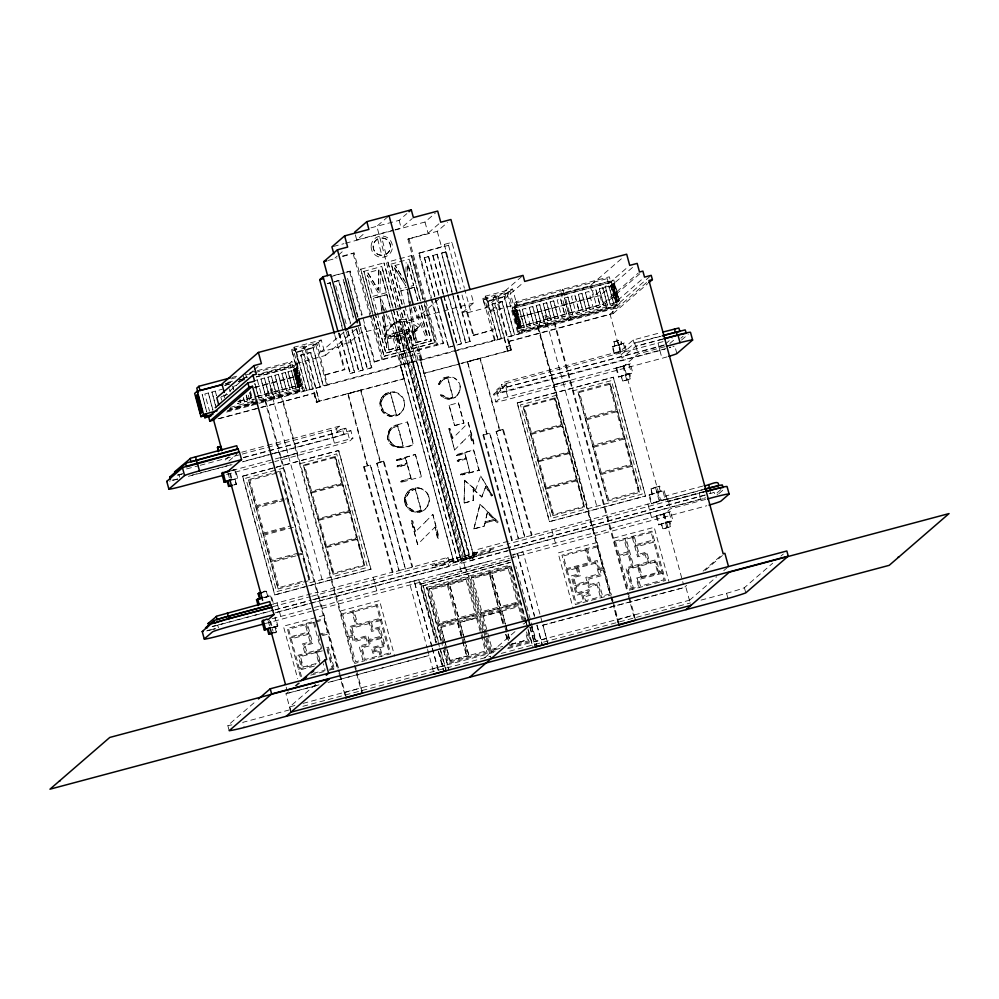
<?xml version="1.0" encoding="UTF-8"?>
<svg xmlns="http://www.w3.org/2000/svg" width="999" height="999" viewBox="0 0 999 999"><rect width="100%" height="100%" fill="white"/><g stroke="black" fill="none" stroke-linecap="round" stroke-linejoin="round"><path stroke-width="0.75" stroke-dasharray="5 3.75" d="M464.56 480.432L475.774 489.972L464.56 480.432L464.085 503.109L473.339 500.499L473.301 489.223L473.114 500.699M464.772 480.232L464.085 503.109M405.931 271.865L406.118 262.525M378.846 269.805L378.346 290.072L378.921 269.742L367.744 272.764L378.346 290.072L367.819 272.702M386.338 292.707L379.845 294.48L380.557 271.441L386.338 292.707L380.482 271.503M407.867 264.198L407.53 276.448L407.942 264.136L413.648 285.464L407.942 264.136M479.857 504.22L497.677 521.615L498.126 522.639L497.29 522.764L494.942 520.342L497.502 522.577L498.376 522.077L480.082 504.033L473.851 528.946L484.153 526.186L485.064 522.889L484.153 526.186M453.958 397.989C459.203 394.53 451.036 400.262 448.838 399.125A10.764 10.702 48.8 0 1 443.681 397.777A11.963 11.901 48.8 0 1 440.746 395.542C441.358 392.307 449.063 401.598 452.997 397.265L447.677 377.747L444.205 378.971M452.147 398.576L449.063 398.938A10.764 10.702 48.8 0 1 445.117 398.176A11.963 11.901 48.8 0 1 440.959 395.342L440.646 394.455M439.872 383.841C436.351 386.263 442.157 377.36 444.255 377.772M438.511 384.503L440.746 380.394M401.448 480.994L411.163 478.359L407.405 464.21L398.389 466.883L397.127 466.521L399.6 465.109M397.127 466.521L397.465 465.784M458.504 461.126L457.505 461.363C457.08 458.466 464.185 459.44 466.221 457.954L464.91 453.346C463.898 452.709 455.157 458.029 456.793 454.533L473.738 449.95L479.245 470.279L462.15 474.987M457.142 460.989L457.442 460.314M492.232 495.404L480.681 475.986L492.457 495.217M459.752 390.909L460.039 389.448A11.001 10.939 48.8 0 0 458.578 382.38M404.533 405.756L403.371 409.565L399.513 414.073A11.838 11.763 48.8 0 1 395.367 416.121A12.25 12.188 48.8 0 1 389.51 416.221C384.59 415.222 380.681 410.926 379.982 405.981M429.008 501.873L426.785 507.392M489.797 520.554L485.114 521.878L487.362 512.574L494.205 519.305L487.15 512.762M487.362 512.574L485.114 521.878M402.884 481.718C395.941 482.355 409.24 478.271 411.163 478.359M460.327 474.912L479.245 470.279M473.851 528.946L480.082 504.033M389.31 432.754C386.213 440.821 395.354 449.4 403.284 445.916L397.764 425.649L391.933 428.559L394.38 426.835M381.044 399.225L380.194 401.286A12.25 12.188 48.8 0 0 380.07 406.031M404.907 497.202L405.756 495.142M322.078 579.507L270.267 388.811L269.031 389.61A25.212 25.062 49.1 0 0 265.859 401.486L264.997 399.325L281.306 394.967L282.155 397.127A25.212 25.062 49.1 0 0 275.699 389.985M537.687 326.785L612.862 603.471L538.011 326.498L538.873 328.659A25.212 25.062 49.1 0 1 540.834 319.255M475.549 490.159L480.681 475.986M473.089 489.41L481.743 497.015L485.864 486.351L491.92 495.829M481.743 497.015L485.864 486.351M390.484 430.319C384.028 438.311 394.193 450.611 403.284 445.916M439.398 384.565L442.482 380.132L440.709 382.043M380.806 399.425L381.918 397.527M405.519 495.354L406.63 493.444M459.378 392.407L455.869 396.753M390.522 428.446C379.857 444.705 400.899 452.709 413.511 444.293L407.467 421.928L398.638 424.438M383.803 396.74L381.493 401.248A11.101 11.039 48.8 0 0 381.568 406.918L384.565 412.075L388.574 414.597A11.226 11.164 48.8 0 0 393.781 415.209L395.567 414.86M381.668 397.739L383.054 396.004M406.393 493.656L407.767 491.92M390.247 430.532L392.17 428.346M400.699 413.037L403.134 409.765L404.295 405.956A12.238 12.163 48.8 0 0 403.983 401.074A12 11.938 48.8 0 0 401.96 396.953L397.889 393.431L394.23 392.182M425.424 508.953L428.084 505.482L429.258 501.673A12.25 12.188 48.8 0 0 428.384 495.404M405.107 463.886L407.117 463.186L405.669 458.129L397.165 460.651L396.278 459.89L415.384 454.383L421.441 476.748L415.384 454.383M461.763 429.358L468.381 422.565C467.407 423.239 477.41 448.976 472.34 442.857C469.393 422.515 469.667 443.556 473.988 443.856M425.524 521.803L432.804 514.335L438.961 537.062L438.286 538.324L437.437 537.787L435.04 527.135L437.674 537.587L438.973 537.762M454.595 449.987L448.901 428.696L454.595 449.987L462.325 442.082M417.632 544.492L411.363 521.091L417.632 544.492L426.136 535.814M452.572 438.449L450.287 428.858L449.3 428.396L452.572 438.449L461.988 429.158M415.397 531.805L412.899 521.266L411.813 520.754L415.397 531.805L425.761 521.59M409.503 491.67L405.981 497.377A11.101 11.039 48.8 0 0 406.044 503.046L409.053 508.204L413.049 510.714A11.226 11.164 48.8 0 0 418.256 511.338L421.328 510.402L415.459 488.873L409.503 491.67L406.218 497.165A11.101 11.039 48.8 0 0 406.293 502.847L409.29 507.992L413.286 510.514A11.226 11.164 48.8 0 0 418.494 511.126L421.328 510.402M462.112 442.27L470.429 434.203M425.899 536.013L435.04 527.135M382.817 396.216L384.228 394.842A12.25 12.188 48.8 0 1 394.205 392.27M407.53 492.132L408.941 490.759A12.25 12.188 48.8 0 1 418.918 488.186M393.331 309.865L461.388 560.414L457.842 561.413L395.666 332.729L399.288 331.855L461.051 560.726L463.861 560.102L463.399 558.379L489.91 551.248L490.484 549.7L494.006 548.751L473.276 554.77L469.443 558.079M390.497 393.169L396.366 414.685L390.497 393.169L389.31 393.381M399.513 414.073L399.75 413.873A11.838 11.763 48.8 0 1 397.078 415.409A12.25 12.188 48.8 0 1 389.747 416.021C384.827 415.01 380.919 410.714 380.219 405.769A12.25 12.188 48.8 0 1 380.519 401.136M447.677 377.747L452.784 397.452L446.803 397.952L440.771 394.443M396.878 426.011L397.764 425.649M407.467 421.928L413.274 444.505C405.494 447.502 392.819 451.123 388.424 441.046C385.602 435.377 389.086 427.897 393.906 425.911M457.442 395.329L460.252 389.26A10.989 10.927 48.8 0 0 459.952 384.927A11.001 10.939 48.8 0 0 457.954 380.956M449.088 405.319L454.632 425.649L449.088 405.319L458.404 402.697L458.616 403.421L463.936 423.027L454.632 425.649M458.404 402.697L463.723 423.214M396.291 460.277L415.147 454.595M396.578 460.651L405.669 458.129M397.527 466.933L398.626 466.67M399.662 466.496L407.405 464.21M400.636 481.843L401.511 482.042M468.381 422.565L473.776 444.043M411.638 490.234L415.459 488.873M456.381 455.307L473.738 449.95M456.643 455.656L457.492 455.432M464.91 453.346L466.009 458.141L457.23 460.514M466.483 458.891L469.692 471.94L466.483 458.891L459.44 460.964M404.695 501.898C405.407 506.843 409.303 511.138 414.223 512.137A12.25 12.188 48.8 0 0 420.092 512.037A11.838 11.763 48.8 0 0 424.225 510.002L424.463 509.79A11.838 11.763 48.8 0 1 421.803 511.326A12.25 12.188 48.8 0 1 414.46 511.938C409.54 510.926 405.644 506.63 404.932 501.685M424.225 510.002L425.661 508.741M432.804 514.335L438.723 537.974M485.651 486.538L491.133 495.679M334.965 258.054L337.262 256.056M338.424 255.057L344.193 250.062M355.332 234.79L356.73 239.947L365.597 232.28M387.937 216.696L376.86 226.273L398.039 306.556M342.882 256.506L354.108 252.947L370.716 314.048M370.941 227.859L399.101 220.342L406.855 213.636M377.647 239.048L381.805 255.332A8.691 8.641 49.1 0 1 377.41 239.148L377.722 238.986M327.185 283.753L330.344 282.742L342.095 325.986M212.974 410.114L208.316 392.969L212.824 410.239M334.34 281.843L338.923 280.457L350.674 323.688M330.194 276.873L350.274 271.141L374.825 361.463L374.2 362L363.149 321.353M395.267 229.67L401.198 228.084L412.275 218.506M215.309 404.982L211.963 391.995L216.234 407.717M343.219 279.308L353.459 318.331M216.458 395.392L215.297 391.108L216.321 395.517M218.943 390.134L222.278 389.248M373.139 315.796L360.726 269.093L384.153 356.318L373.551 317.295M375.374 314.51L363.886 271.241L385.864 353.122L375.774 315.996M385.901 254.283L386.213 254.121A8.691 8.641 49.1 0 0 381.805 237.924L385.976 254.221M253.197 370.741L224.987 395.154L227.984 394.355M254.383 369.73L259.078 365.659M394.967 230.057L424.987 222.04L435.377 213.062M431.905 299.413L443.768 343.069L436.675 344.967L407.929 239.161L428.034 233.229L439.572 223.239M407.392 350.112L383.966 262.887L407.392 350.112L384.153 356.318M393.144 308.179L381.805 266.458L392.919 308.366M387.887 261.975L411.526 349.013L387.887 261.975L411.338 255.594L423.976 302.11M296.928 363.973L299.962 375.149L299.225 375.786L301.061 384.827L291.471 349.563L294.255 347.165L321.278 339.947L325.487 355.432L257.942 374.375M401.985 304.358L391.271 263.936L402.197 304.171M257.33 379.982L261.988 397.127L258.654 398.014L254.77 383.728M292.183 351.036L296.853 349.051L297.552 351.623L296.603 352.447L306.606 390.559L303.172 391.471L292.183 351.036L296.853 349.051M260.976 379.008L265.634 396.153L260.976 379.008L264.46 377.997L269.118 395.142L265.634 396.153M264.46 377.997L268.968 395.267M405.719 282.767L395.092 265.422L404.27 280.232M267.957 377.147L272.615 394.293L267.957 377.147L271.441 376.136L276.099 393.269L272.615 394.293M394.53 267.707L405.844 286.026L394.53 267.707L400.237 289.036L406.655 287.325M407.929 239.161L437.287 231.331L447.527 222.477M301.798 348.888L303.721 347.215L306.718 346.416L307.118 353.509L319.305 401.536L316.308 402.335L301.798 348.888L304.795 348.089L306.718 346.416M240.896 402.659C231.506 404.37 244.842 404.395 240.122 399.812M271.441 376.136L275.949 393.406M411.338 255.594L422.939 299.3M243.619 398.963L244.393 401.823L247.877 400.799L246.328 395.092M274.937 375.287L279.595 392.432L274.937 375.287L278.421 374.263L283.079 391.408L279.595 392.432M296.603 352.447L303.471 350.624L304.42 349.8L303.721 347.215M420.492 300.749L409.19 259.153L421.079 303.908M246.303 374.875L289.81 363.274L291.883 361.476L293.057 365.784L290.984 367.582L256.468 376.785M278.421 374.263L282.929 391.533M244.393 401.823L247.877 400.799M300.974 354.97L310.027 389.635L300.687 355.232L304.408 354.058L303.471 350.624M455.906 350.349L421.228 359.603L418.656 350.137L443.144 343.606L418.606 253.284L441.496 246.815L444.28 244.405L451.935 242.357L464.385 288.162M313.586 344.593L314.285 347.165L313.336 347.989L323.326 386.089L312.337 345.666L313.586 344.593L317.02 343.668L327.385 384.64L316.458 387.924M281.918 373.426L286.576 390.572L281.918 373.426L285.402 372.402L290.06 389.548L286.576 390.572M300.687 355.232L304.408 354.058M249.738 392.732L251.673 399.875L254.046 399.163M312.337 345.666L317.02 343.668M291.471 349.563L318.494 342.357L321.278 339.947M372.852 296.341L379.358 294.568L367.145 275.012L372.927 296.278M285.402 372.402L289.91 389.672M288.024 371.79L292.682 388.936L288.024 371.79L291.508 370.779L296.166 387.924L292.682 388.936M256.231 376.998L293.768 366.983L296.353 364.747L302.66 387.974L300.075 390.209L229.508 409.041M307.118 353.509L310.839 352.347L320.192 386.75M379.945 296.491L382.205 313.461L380.02 296.428L373.451 298.189L386.85 294.605L390.497 308.004M258.654 398.014L261.988 397.127M291.508 370.779L296.016 388.049M293.132 370.254L295.167 369.543L293.132 370.254L297.789 387.4L299.538 386.938L294.892 368.743L296.915 368.032L294.892 368.743M300.412 386.188L298.376 386.9L294.006 369.505L295.754 369.043L300.412 386.188L295.754 369.043M434.665 296.666L424.425 257.642L428.708 256.506L439.248 295.267M296.328 368.531L300.711 385.926L298.963 386.388L300.986 385.676L296.328 368.531L294.305 369.243L299.25 386.151M424.125 257.904L428.708 256.506M400.124 343.793L390.821 309.553L400.124 343.793L380.282 296.366L386.85 294.605M343.631 332.305L321.066 351.81L318.494 342.357M443.244 294.38L432.704 255.607L437.287 254.208L448.638 295.966M432.704 255.607L437.287 254.208M418.606 253.284L448.539 245.304L451.935 242.357M452.634 295.067L441.583 253.072L445.879 251.923L457.217 293.669M383.229 310.264L382.654 305.619L385.527 312.812M274.625 399.275L271.928 388.374M325.487 355.432L356.905 328.259M409.253 303.009L407.405 289.136L400.749 290.946L407.33 289.198M441.296 253.321L445.879 251.923M319.355 352.272L338.798 347.09L341.583 344.68L349.238 342.645L360.115 333.229L442.245 311.326M297.789 387.4L299.825 386.688M298.376 386.9L294.006 369.505M299.837 385.639L301.573 385.177L299.837 385.639L295.18 368.494M407.592 289.123L414.235 287.312L417.882 300.699M297.29 390.796L299.363 389.011L299.95 391.146L297.864 392.944L297.29 390.796L229.782 408.816M303.172 391.471L304.408 390.397L293.419 349.962M228.971 456.705L224.613 460.477L223.988 458.179M228.933 460.989L236.825 454.158M258.866 403.346L313.461 388.723L304.121 354.308M390.909 326.198L394.43 323.164M260.814 407.617L314.71 393.107L317.033 401.71L316.308 402.335M324.812 375.174L344.88 369.455L338.798 347.09M388.136 337.038L388.611 338.761L415.459 331.593L414.985 329.87L388.062 337.1A7.193 7.143 49.1 0 1 384.165 336.301L386.363 334.403A26.024 25.874 49.1 0 1 400.412 319.58A26.024 25.874 49.1 0 1 420.067 325.412A7.193 7.143 49.1 0 1 417.107 328.047L414.91 329.945A7.193 7.143 49.1 0 0 417.882 327.31L420.067 325.412M230.419 471.029L235.339 469.38L237.737 478.221L232.829 479.882M388.062 337.1L390.259 335.202L390.721 336.925L388.611 338.761M339.123 333.341L350.062 373.601L354.645 372.202L343.706 331.943M316.134 388.199L400.312 365.746L401.873 364.398L394.155 336.014L392.794 337.187L412.637 331.918L417.57 329.77L417.107 328.047M401.024 331.805L404.17 329.083M438.611 299.288L416.858 318.094L413.586 306.056M350.062 373.601L354.645 372.202M461.288 560.551L462.162 560.252L461.063 560.726L398.963 332.168L408.042 329.433L411.85 328.421L473.938 556.967L470.204 557.991L408.042 329.433M347.714 331.056L358.653 371.316L363.236 369.917L352.297 329.658M386.713 347.377L382.48 314.935L386.713 347.377L373.451 298.189M358.653 371.316L363.236 369.917M242.482 476.223L338.736 450.462L370.991 569.18L274.725 594.942L242.482 476.223L274.488 467.694M388.848 349.9L399.7 346.965L388.848 349.9L383.454 311.788L388.923 349.837M356.293 328.758L367.232 369.018L371.815 367.62L360.876 327.372M236.201 484.39L235.127 478.921L236.201 484.39L233.654 485.064M416.333 329.046L418.781 326.935M367.232 369.018L371.815 367.62M374.825 361.463L437.624 344.143L425.874 300.924M415.459 331.593L417.57 329.77M248.464 479.695L278.159 588.96L248.464 479.695L273.189 473.014M348.102 393.481L367.657 465.484L363.636 466.908L392.345 572.539L399.213 570.566L370.517 464.947L367.295 465.796L347.727 393.806L360.964 390.047L380.532 462.05L376.723 463.411L405.432 569.043L448.189 557.292L448.888 559.865L444.78 564.485L312.699 599.712M393.544 309.678L403.996 348.151L385.864 353.122M404.87 305.769L414.098 340.072L409.453 304.545M374.2 362L419.28 349.6L418.656 350.137M347.727 393.806L360.964 390.047M416.171 342.62L427.023 339.685L416.171 342.62L411.326 307.467M403.596 310.314L413.249 345.816L431.381 340.859L420.891 302.235M414.91 306.281L427.51 336.488L419.493 306.656M409.29 352.272L410.239 351.448L398.451 308.054M444.28 244.405L462.737 312.362L473.613 302.959L470.779 292.532M280.419 471.078L309.952 580.481L280.419 471.078L274.488 472.752M413.249 345.816L431.381 340.859M404.47 364.423L405.669 363.386L403.109 353.921M521.878 276.398L485.364 307.992L482.792 298.526L485.564 296.129L512.587 288.923L516.795 304.408L515.259 305.731L520.791 327.222L519.043 327.684L514.385 310.539L519.617 328.234L517.882 328.696L513.224 311.551L515.247 310.839L519.617 328.234M409.453 362.375L408.254 363.411L461.713 560.139L461.051 560.701M462.038 294.98L473.089 335.627L473.701 335.09L467.632 312.724L470.404 310.314L464.785 289.635M403.858 378.883L401.898 369.967L403.858 378.883L316.683 402.023L313.137 388.998M483.491 300.012L488.174 298.014L488.873 300.599L487.924 301.423L497.914 339.523L494.48 340.434L483.491 300.012L488.174 298.014M411.526 349.013L434.99 342.62L424.388 303.609M242.282 454.07L332.829 429.895L336.476 428.696L339.398 426.161L340.334 429.607L335.964 432.667L243.219 457.517M436.675 344.967L437.624 344.143M459.64 363.961L423.863 373.551L420.292 360.414L421.853 359.066L414.135 330.681M662.924 338.948L635.888 346.154L622.002 358.166L610.052 314.173L509.015 341.271L511.363 349.875L507.629 351.298L493.106 297.852L495.029 296.191L498.026 295.392L498.426 302.485L510.988 350.187L461.138 363.561M493.106 297.852L496.103 297.053L498.026 295.392M243.544 457.704L335.726 433.067L342.907 430.694L345.879 428.134L346.815 431.568L343.843 434.14L336.663 436.513L242.982 461.55M303.396 465.072L333.067 574.288L303.396 465.072L335.289 456.468L364.822 565.821L335.289 456.468M487.924 301.423L494.792 299.588L495.741 298.763L495.029 296.191M492.295 303.946L501.348 338.611L491.995 304.195L495.716 303.034L494.792 299.588M504.895 293.556L505.594 296.141L504.645 296.953L514.635 335.065L503.658 294.63L504.895 293.556L508.329 292.645L519.318 333.067L518.069 334.141L507.779 336.888M491.995 304.195L495.716 303.034M503.658 294.63L508.329 292.645M482.792 298.526L509.815 291.321L512.587 288.923M274.213 453.421L332.942 437.762A16.059 0.762 -15.2 0 0 347.839 433.091L350.836 430.494L352.934 438.236L349.937 440.834A16.059 0.762 -15.2 0 1 335.04 445.504L274.812 461.575M435.064 298.152L448.439 347.365L453.022 345.966M485.564 296.129L489.772 311.613L523.513 282.417M498.426 302.485L502.147 301.311L511.5 335.726M443.643 295.866L457.018 345.067L461.6 343.681L449.038 297.452M457.018 345.067L461.6 343.681M275.936 467.307L338.736 450.462M453.034 296.566L465.596 342.782L470.179 341.383L457.617 295.167M465.596 342.782L470.179 341.383M514.235 303.409L516.308 301.611L609.328 276.81L610.489 281.106L608.416 282.904L515.397 307.717L514.235 303.409L607.242 278.609L609.328 276.81M512.1 308.741L514.685 306.506L613.786 280.07L620.092 303.296L617.507 305.544L518.419 331.968L512.1 308.741L611.201 282.317L613.786 280.07M515.397 307.717L517.482 305.919L610.489 281.106M520.491 327.485L518.469 328.196L514.085 310.801L515.834 310.339L520.491 327.485L515.259 309.79L517.007 309.328L521.665 326.473L519.63 327.185L509.815 291.321M515.259 309.79L517.007 309.328M473.089 335.627L493.156 329.895L484.74 298.938M515.247 310.839L513.224 311.551M515.834 310.339L513.811 311.051M516.158 310.939L519.642 309.927L524.163 327.197L520.816 328.084L516.308 310.814M519.642 309.927L524.163 327.197M522.277 309.315L526.935 326.461L522.277 309.315L525.749 308.291L530.269 325.562L526.935 326.461M529.258 307.455L533.916 324.588L529.258 307.455L532.729 306.431L537.387 323.576L533.916 324.588M467.47 361.638L487.025 433.641L483.004 435.064L511.713 540.696L518.581 538.736L489.885 433.104L486.663 433.966L467.47 361.638L480.332 358.204L499.9 430.207L496.091 431.58L524.8 537.2L666.47 499.113L664.085 490.372L657.23 492.332L655.844 487.225L659.727 486.188L661.113 491.296L652.222 494.055L650.824 488.948L655.844 487.225M532.729 306.431L537.25 323.701M494.48 340.434L495.104 339.897L492.532 330.432M536.238 305.582L540.896 322.727L536.238 305.582L539.71 304.57L544.368 321.715L540.896 322.727M539.71 304.57L544.23 321.84M467.095 361.963L480.332 358.204M543.219 303.721L547.877 320.866L543.219 303.721L546.69 302.709L551.348 319.855L547.877 320.866M420.292 360.414L504.458 337.974L495.429 303.284M546.69 302.709L551.211 319.98M519.393 326.586L602.335 304.158L638.349 273.014M517.882 328.696L519.905 327.984M518.469 328.196L514.085 310.801M519.043 327.684L521.078 326.973M519.63 327.185L521.665 326.473M550.199 301.86L554.857 319.006L550.199 301.86L553.671 300.849L558.329 317.994L554.857 319.006M520.816 328.084L524.3 327.073M553.671 300.849L558.191 318.119M518.419 331.968L521.003 329.732L620.092 303.296M507.629 351.298L510.988 350.187L509.015 341.271M521.715 330.944L523.788 329.146L524.375 331.281L522.29 333.079L521.715 330.944L614.722 306.131L616.795 304.333L617.382 306.468L615.309 308.266L507.455 337.175M560.651 298.988L565.172 316.258L561.838 317.145L557.18 300L560.651 298.988L565.172 316.258M530.269 325.562L527.072 326.323M506.818 346.69L510.189 345.567L507.192 346.378M363.636 466.908L370.517 464.947M564.447 298.064L569.105 315.209L564.447 298.064L567.932 297.04L572.589 314.185L569.105 315.209M614.285 541.221L651.972 531.168L665.396 580.544L627.709 590.596L555.182 324.313A25.212 25.062 49.1 0 0 546.416 315.622L545.254 315.796M567.932 297.04L572.439 314.31M574.912 295.18L579.432 312.45L576.086 313.336L571.428 296.204L574.912 295.18L579.432 312.45M376.723 463.411L383.966 461.138L412.662 566.77M578.409 294.33L583.066 311.476L578.409 294.33L581.893 293.319L586.55 310.464L583.066 311.476M515.259 305.731L590.234 285.726L623.151 257.255M581.893 293.319L586.413 310.589M585.389 292.47L590.047 309.615L585.389 292.47L588.873 291.458L593.394 308.728L590.047 309.615M545.978 326.898L543.281 315.984M537.787 326.86L554.32 322.153L555.182 324.313M561.838 317.145L565.309 316.134M595.854 289.598L600.374 306.868L597.027 307.754L592.37 290.609L595.854 289.598L600.374 306.868M599.35 288.748L604.008 305.894L599.35 288.748L602.834 287.737L607.492 304.882L604.008 305.894M602.834 287.737L607.355 305.007M632.529 267.42L599.999 295.554L517.569 317.545L593.281 296.915L628.546 266.408M605.469 287.125L610.127 304.27L605.469 287.125L608.94 286.101L613.598 303.246L610.127 304.27M576.086 313.336L579.57 312.325M608.94 286.101L613.461 303.371M610.576 285.589L612.599 284.877L616.97 302.26L615.234 302.734L610.576 285.589L612.599 284.877M617.844 301.511L615.809 302.222L611.438 284.84L613.186 284.365L617.844 301.511L612.612 283.828L614.348 283.354L619.005 300.499L616.982 301.211L612.612 283.828M613.186 284.365L611.151 285.077M613.773 283.866L618.144 301.248L616.395 301.723L618.431 301.011L613.773 283.866L611.738 284.578L616.97 302.26M612.325 284.066L614.348 283.354M664.36 344.93L505.307 387.575L502.422 388.124L501.486 384.69L504.408 382.155L620.142 351.286L633.204 339.972L661.213 332.505M665.921 348.614L497.777 393.082L496.84 389.635L499.812 387.063L505.344 385.589L504.408 382.155M667.145 356.843A16.059 0.762 -15.2 0 1 662 358.291L508.391 399.263A16.059 0.762 -15.2 0 1 495.829 401.91L493.718 394.18L496.715 391.583L500.749 390.509L499.812 387.063M262.262 592.594C266.958 587.187 271.266 598.151 264.86 597.377M593.394 308.728L590.197 309.49M502.422 388.124L505.344 385.589M497.777 393.082L500.749 390.509M597.027 307.754L600.511 306.743M517.682 327.048L605.194 303.708L640.534 273.139M264.997 597.477L271.216 595.491L273.589 604.22M495.829 401.91L498.826 399.325L624.113 365.909L637.999 353.896L665.022 346.69M274.725 594.942L306.88 586.276M519.318 333.067L606.83 309.727L643.344 278.147M615.234 302.734L617.257 302.023M615.809 302.222L611.438 284.84M616.982 301.211L619.005 300.499M650.062 276.336L611.962 309.29L613.124 313.574L508.653 341.583M609.69 314.485L648.938 280.532M613.124 313.574L647.752 283.616M517.157 402.959L613.411 377.197L645.516 496.028L549.413 521.665L517.157 402.959L613.411 377.197M483.004 435.064L489.885 433.104M523.176 406.443L552.859 515.659L523.176 406.443L555.069 397.852L584.602 507.192L555.069 397.852M496.091 431.58L503.334 429.295L532.03 534.927M272.402 627.684C276.323 623.826 279.058 633.903 273.813 632.866M277.322 626.523L277.897 626.023L275.499 617.182L274.925 617.669L277.322 626.523L271.541 628.059M614.06 341.633L614.897 345.904L613.798 341.858L620.854 339.672L621.44 344.156L620.854 339.672M618.369 344.98L624.313 342.982L626.198 349.912L614.135 353.646L612.25 346.728L618.631 344.755M612.25 346.728L624.313 342.982M614.135 353.646L626.198 349.912M578.046 391.783L607.729 501.048L578.046 391.783L609.989 383.166L639.535 492.569L609.989 383.166M621.078 354.72L634.615 343.007L659.939 336.251M616.033 368.169L630.282 363.648L632.679 372.49L631.468 373.539L618.443 377.023L616.033 368.169L629.07 364.697L630.282 363.648M392.345 572.539L392.919 572.027L364.223 466.396M618.443 377.023L629.245 373.788M621.291 376.111L622.702 381.293L621.291 376.111L629.62 373.464L631.031 378.646L622.702 381.293M625.312 374.837L632.679 372.49M405.432 569.043L376.948 463.224M665.471 343.968L672.152 338.186M623.039 380.994L631.031 378.646M229.196 730.669L227.784 725.511L256.094 701.023M669.854 343.481L675.449 338.649M680.856 338.224L683.091 336.288M681.518 340.047L688.261 334.228M431.78 646.852L414.198 580.993L432.03 646.64M290.971 712.15L285.976 693.768L288.274 691.783M295.155 685.826L298.601 682.841M435.764 565.696L436.338 564.135L435.764 565.696L462.1 558.728L462.574 560.451M296.091 686.051L299.625 682.991M311.763 596.266L443.843 561.038L448.189 557.292M420.754 583.703L420.03 584.34L510.139 560.302M314.111 599.512L448.101 563.773L451.935 560.464L452.547 563.111L448.801 566.358L275.662 612.537M439.36 646.54L422.864 585.801L510.914 562.137M452.834 560.751L453.596 560.489L452.834 560.751L452.51 558.903L453.384 562.4L701.698 496.128A13.574 0.637 -15.2 0 0 705.119 495.167M457.767 561.288L453.958 562.3L400.674 365.434L420.654 360.102L474.05 556.88M440.996 641.046L426.573 587.325L442.357 645.379M442.245 573.801L488.586 561.438M457.929 561.151L395.504 332.867M315.634 684.427L289.56 706.98L295.741 705.244M483.591 434.565L512.287 540.184L476.773 549.662L477.472 552.247L464.16 556.281L465.084 559.727L463.861 560.102M429.358 588.923L467.033 578.871L476.573 614.298L438.886 624.35L429.358 588.923L467.033 578.871M506.393 548.051L473.364 556.855L472.44 553.421L476.773 549.662M474.263 554.982L473.489 555.232L474.313 554.932M464.16 556.281L477.472 552.247M473.364 556.855L476.898 553.808L476.66 552.947M468.581 554.857L470.154 560.664L473.888 557.43L473.276 554.77M474.787 556.655L473.851 553.209L474.175 555.057M448.126 583.965L457.729 619.33M447.377 585.339L456.368 618.431L439.785 622.852L430.869 589.697L447.44 585.277M449.637 584.727L466.283 580.244L475.274 613.336L458.628 617.832L449.637 584.727L458.628 617.832M490.484 549.7L489.91 551.248M467.807 577.472L488.349 652.772L448.289 663.498L427.809 588.136L467.882 577.41M471.328 577.772L509.078 567.657L518.618 603.084L480.931 613.136L471.403 577.709L509.078 567.657M344.855 692.232L344.305 692.707L361.151 687.886M524.8 537.2L496.316 431.381M490.172 572.752L499.775 608.104M549.413 521.665L645.666 495.904M489.498 574.05L498.414 607.217L489.498 574.05L472.839 578.546L481.83 611.638L498.489 607.155M491.683 573.513L508.329 569.03L517.257 602.185L500.674 606.605L491.683 573.513L500.749 606.543M513.024 554.932L523.001 551.823L542.107 622.152M438.886 624.35L476.573 614.298M438.124 625.749L478.109 615.084M526.048 621.465L510.676 564.885L525.087 618.606M509.852 566.258L525.599 624.225M444.505 640.384L441.058 627.347L444.58 640.322M458.354 621.64L468.044 656.942M440.984 627.409L457.704 622.901L462.412 640.209M459.94 622.352L465.659 643.406L459.865 622.414L476.523 617.931L485.439 651.086L468.856 655.506L465.996 644.979M480.931 613.136L518.618 603.084M477.197 616.62L486.875 651.91L449.125 662.025L439.523 626.673L477.272 616.558M480.094 614.597L520.167 603.871M476.523 617.931L459.865 622.414M502.934 623.838L499.662 611.8L483.079 616.221L499.737 611.738L502.997 623.776M432.654 668.818L443.094 665.946L439.448 652.484M500.412 610.426L510.014 645.791L528.858 640.759L526.523 631.855M505.394 624.15L501.948 611.101L505.469 624.088M444.892 665.546L442.657 666.321M666.47 499.113L651.261 503.821L648.875 495.079L656.917 492.607M650.824 488.948L659.727 486.188M652.222 494.055L651.161 488.661M656.593 492.894L657.454 492.145L659.827 500.886L651.261 503.821M468.856 655.506L466.071 644.917M648.875 495.079L664.085 490.372M702.734 486.101L666.208 495.841L660.701 500.599L624.113 365.909M483.154 616.158L492.145 649.25M666.208 495.841L667.145 499.275L702.722 489.61M509.927 566.196L469.855 576.923L490.409 652.222M484.69 657.817L515.584 631.093M523.826 623.963L527.372 620.903M667.444 499.025L668.144 501.598L703.995 491.845M656.193 515.971L670.441 511.451L672.839 520.292L671.628 521.341L658.603 524.825L656.193 515.971L669.218 512.499L670.441 511.451M513.486 557.43L512.699 554.57L594.505 532.742L593.793 533.404L601.273 531.768L610.814 528.396L664.372 514.11L670.516 508.803L706.018 499.325M658.603 524.825L669.405 521.59M547.777 643.643L542.919 625.137L684.303 587.424L686.65 585.389M510.889 644.343L527.534 639.897L525.649 632.617M661.45 523.913L662.861 529.083L661.45 523.913L669.78 521.266L671.191 526.436L662.861 529.083M665.471 522.639L672.839 520.292M534.14 641.745L535.776 641.483M663.199 528.796L671.191 526.436M546.366 638.486L535.476 641.745L536.213 641.108L515.909 566.346M720.828 489.635L715.009 494.667L714.048 492.257A13.574 0.637 -15.2 0 1 709.665 493.806M718.905 493.631L723.576 489.585M617.869 619.405L617.295 619.942L634.178 615.059M703.146 571.116L723.189 553.796M705.381 570.217L724.899 553.334M689.46 600.312L716.708 576.748M723.776 570.629L727.309 567.569M701.023 600.112L726.56 593.306A26.186 1.236 -15.2 0 0 744.392 587.712L772.689 563.224M780.943 556.081L783.303 554.045M411.363 521.091L412.05 520.541M442.257 380.319L446.615 377.922M387.15 394.106L383.566 396.953L381.256 401.461A11.101 11.039 48.8 0 0 381.331 407.13L384.328 412.287L388.336 414.797A11.226 11.164 48.8 0 0 393.544 415.422L396.603 414.485M710.576 493.156L709.852 489.572M492.382 495.591L491.246 496.053M460.439 474.45L461.276 473.963M395.666 332.729L391.858 333.741L453.958 562.3M397.227 465.996L407.117 463.186M670.504 347.065L669.455 347.465M393.668 426.111L395.954 425.099M386.913 394.318L390.734 392.957M710.239 493.306L709.078 493.731M663.086 341.633L501.486 384.69M444.043 377.959L448.763 376.648L452.822 377.272A10.914 10.852 48.8 0 1 455.694 378.758A11.551 11.489 48.8 0 1 458.803 382.192M404.158 330.582L466.196 559.14L467.482 558.878L470.304 557.854L416.845 361.114L418.044 360.077L415.484 350.624M465.222 559.677L466.521 558.853L413.062 362.125L414.26 361.089L411.7 351.623M464.622 558.004L463.399 558.379M458.279 461.313L459.665 460.776M395.716 425.299L398.876 424.225M663.86 345.517L496.84 389.635M704.307 491.496L506.955 544.205M705.244 494.942L507.892 547.652M494.205 520.554L495.154 520.154M489.585 520.741L494.205 519.305M414.198 580.993L409.29 582.155L427.185 647.989M509.053 555.981L413.948 581.206M489.822 521.753L494.418 520.367M509.29 550.224L702.397 498.701A13.574 0.637 -15.2 0 0 705.818 497.752M424.238 373.239L460.015 363.636M461.501 363.236L511.363 349.875M454.845 425.462L463.936 423.027M402.647 481.93L421.441 476.748M464.298 502.922L473.339 500.499M484.852 523.076L490.034 521.553M474.075 528.758L484.378 525.998M356.73 239.947L393.793 230.057M333.416 246.466L343.931 243.669M345.429 243.269L393.469 230.457M342.32 256.094L354.108 252.947M328.196 260.427L337.013 258.079M333.941 275.499L344.343 272.727M345.829 272.327L350.274 271.141M360.502 269.28L383.966 262.887M363.673 271.428L381.805 266.458M391.046 264.123L409.19 259.153M327.485 283.504L330.344 282.742M338.923 280.457L334.628 281.593L341.92 308.429M395.017 265.484L399.25 264.31M411.076 286.151L413.723 285.402M410.289 288.361L414.235 287.312M443.743 310.926L473.613 302.959M297.552 351.623L304.42 349.8M307.417 349.001L314.285 347.165M488.873 300.599L495.741 298.763M498.738 297.964L505.594 296.141M306.468 349.825L313.336 347.989M497.789 298.788L504.645 296.953M307.405 353.259L310.839 352.347M498.713 302.235L502.147 301.311M462.737 312.362L470.404 310.314M467.632 312.724L487.075 307.53M231.88 377.485L239.385 375.487M249.887 372.677L255.881 371.079M257.38 370.679L291.883 361.476M231.306 378.883L235.801 377.684M390.721 336.925L394.155 336.014M489.772 311.613L516.795 304.408M227.947 382.367L232.442 381.168M242.944 378.371L248.938 376.773M225.786 383.566L230.282 382.367M239.298 379.97L246.803 377.959L245.379 373.888M258.816 374.762L296.353 364.747M225.549 383.791L231.543 382.18M239.048 380.182L245.055 378.584M258.554 374.987L293.057 365.784M224.962 385.189L229.47 383.978M238.474 381.581L242.969 380.382M224.7 385.414L229.208 384.203M238.212 381.805L244.218 380.207M397.652 340.597L401.398 339.598M406.206 338.324L409.94 337.325M514.385 310.539L516.421 309.827L520.966 327.959M293.718 369.755L295.467 369.293M208.316 392.969L204.832 393.981L209.49 411.126M211.813 392.12L215.297 391.108M233.866 386.238L236.239 385.514M253.996 380.869L257.48 379.857M254.982 387.15L299.962 375.149M221.303 396.578L225.799 395.379M254.27 387.774L299.225 375.786M386.089 352.934L403.996 348.151M384.365 356.119L407.604 349.925M411.75 348.826L434.99 342.62M545.854 315.297L544.942 315.547L596.753 506.243M325.437 374.637L344.88 369.455M473.701 335.09L493.156 329.895M238.624 401.173L301.573 384.39M237.837 401.698L255.894 396.878M257.405 396.478L302.772 384.378M400.237 358.379L420.217 353.047M265.784 396.029L269.118 395.142M272.764 394.168L276.099 393.269M279.745 392.307L283.079 391.408M286.725 390.434L290.06 389.548M292.832 388.811L296.166 387.924M534.053 324.463L537.387 323.576M541.033 322.602L544.368 321.715M548.014 320.741L551.348 319.855M554.994 318.881L558.329 317.994M569.255 315.072L572.589 314.185M583.216 311.351L586.55 310.464M604.158 305.769L607.492 304.882M610.264 304.133L613.598 303.246M251.673 399.875L255.007 398.988M448.439 347.365L452.722 346.216M230.357 407.417L257.617 399.987M258.866 399.812L302.66 387.974M227.934 410.352L299.95 391.146M524.375 331.281L617.382 306.468M227.273 410.964L304.408 390.397M401.873 364.398L421.853 359.066M327.385 384.64L401.248 364.935L398.676 355.469M457.417 349.95L495.104 339.897M306.893 390.297L313.461 388.723M498.201 339.273L504.782 337.687M226.636 412.075L258.142 403.671M316.683 402.023L319.68 401.223M613.798 341.858L620.342 340.11M621.952 343.718L618.868 344.543L617.769 340.497M660.676 336.338L634.14 343.419L633.204 339.972M662.362 339.298L635.551 346.453L634.615 343.007M241.708 452.222L265.759 445.804M267.257 445.404L339.398 426.161M186.588 468.931L198.626 465.721M200.137 465.322L240.784 454.47M340.334 429.607L345.879 428.134M179.995 474.375L183.004 473.576M177.909 475.212L182.068 474.113M346.815 431.568L350.836 430.494M191.995 475.149L232.492 464.348M188.374 476.323L232.043 464.672M242.582 461.863L272.702 453.833M493.718 394.18A16.059 0.762 -15.2 0 0 506.281 391.521L659.889 350.549A16.059 0.762 -15.2 0 0 665.034 349.101M232.817 470.054L235.339 469.38M232.13 470.467L273.888 459.328M275.374 458.928L352.934 438.236M226.611 474.425L273.301 461.975M629.62 373.464L625.699 374.513L627.097 379.682M231.443 479.907L237.737 478.221M283.916 467.969L245.791 478.146L276.623 591.633L303.022 584.59M300.224 463.623L336.7 453.896L367.532 567.395L308.891 583.029M556.942 395.142L520.467 404.87L551.298 518.369L642.207 494.118L611.376 380.619L573.239 390.796M276.711 473.139L249.875 480.294L256.755 505.619L283.591 498.464M234.078 484.752L236.526 484.09M380.532 462.05L383.966 461.138M499.9 430.207L503.334 429.295M256.031 506.88L283.504 499.562M284.94 499.175L287.837 498.401M310.964 492.245L342.707 483.778M530.744 433.616L562.487 425.149M585.614 418.968L617.407 410.489M284.128 500.462L257.292 507.617L264.186 532.942L291.009 525.786M263.461 534.203L288.037 527.647M318.381 519.555L350.125 511.088M538.161 460.926L569.917 452.46M593.031 446.291L624.837 437.812M298.439 553.096L271.603 560.264L264.723 534.927L294.543 526.972L301.423 552.31M270.879 561.525L295.454 554.969M296.903 554.582L302.685 553.034M325.799 546.853L357.542 538.386M545.579 488.236L577.335 479.757M600.449 473.613L632.255 465.122M295.991 555.881L272.14 562.25L279.021 587.574L302.872 581.218M297.49 555.494L301.96 554.295L308.841 579.62L304.37 580.819M266.721 591.208L262.35 592.37L263.699 595.928M278.159 588.96L310.102 580.357M333.067 574.288L364.96 565.696M552.859 515.659L584.752 507.067M607.729 501.048L639.672 492.445M263.736 597.477L271.216 595.491M308.341 585.889L370.991 569.18M272.802 604.07L317.819 592.07L317.095 592.719L324.575 591.096L334.116 587.712L392.919 572.027M399.213 570.566L405.644 568.856M518.581 538.736L525.012 537.012M667.145 499.275L703.671 489.535M272.739 606.68L310.264 596.678M472.44 553.421L505.457 544.605M448.888 559.865L460.452 556.98L461.513 560.676M668.144 501.598L704.894 491.795M448.076 560.564L460.589 557.23M436.338 564.135L432.005 565.784L451.935 560.464M467.07 557.355L473.514 555.631M273.676 610.127L216.596 625.337M275.175 609.727L311.201 600.112M212.6 626.548A13.574 0.637 -15.2 0 0 215.871 625.711L273.451 610.364M274.962 609.964L308.079 601.123M452.497 563.161L473.838 557.479M470.154 560.664L507.792 550.624M275.274 612.837L700.287 499.475A17.645 0.837 -15.2 0 0 704.794 498.251M272.19 618.718L321.491 605.569L320.766 606.231L328.246 604.595L337.787 601.223L419.592 579.408L436.6 642.02M265.259 623.538L311.975 611.076M313.486 610.676L509.403 558.416M510.914 558.016L702.309 506.968A17.645 0.837 -15.2 0 0 706.817 505.731M510.427 560.052L420.317 584.09L436.163 642.394M422.864 585.801L510.626 562.4M669.78 521.266L665.846 522.315L667.257 527.484M271.591 627.709L277.897 626.023M426.423 587.449L510.676 564.885M324.138 615.334L283.404 626.198L297.665 678.696M340.447 610.988L379.52 600.561L394.593 656.056M597.152 542.507L558.079 552.934L573.164 608.428M613.461 538.161L654.195 527.297L668.868 581.293M315.647 620.879L324.975 618.393M341.271 614.048L377.297 604.432L390.709 653.808L365.859 660.439M597.989 545.566L561.962 555.182L575.374 604.557L611.4 594.942L538.873 328.659M273.002 632.879L276.686 631.892M315.659 622.015L324.2 619.73L327.522 631.98L318.993 634.253M289.897 638.074L308.778 633.041M635.714 545.841L654.595 540.796M319.555 635.239L328.871 632.754M618.194 555.581L628.846 552.747M381.306 619.205L350.761 627.36L354.258 640.259L367.132 636.825L369.293 644.767L360.714 647.052L364.448 660.814L354.695 663.423L282.155 397.127M565.983 569.942L596.528 561.8L600.037 574.7L587.162 578.134L589.323 586.076L597.902 583.791L601.635 597.552M322.415 635.614L328.109 634.103L337.038 666.995L334.078 667.782L328.471 647.14L325.686 647.876M347.44 636.75L352.909 635.302M598.688 569.742L604.158 568.281M322.365 650.836L317.645 652.097L320.454 662.399M368.219 640.796L381.63 637.212M574.825 585.676L588.236 582.105M501.873 611.163L518.593 606.668L523.226 624.038M298.364 669.218L315.522 664.647M663.049 571.94L637.312 578.808L639.647 587.412M314.385 666.083L299.712 669.992L301.473 676.485M313.286 673.326L325.1 670.179L323.339 663.698M329.645 669.168L332.205 668.481L327.073 649.587M310.714 675.149L326.448 670.953M329.195 670.229L338.386 667.769L265.859 401.486M319.081 684.852L287.837 693.181L286.214 687.2M328.009 682.467L429.208 655.469L327.809 682.604M285.976 693.768L318.843 685.002M542.782 625.262L685.863 587.1L690.858 605.481M492.07 649.313L502.697 646.44M510.951 644.28L527.609 639.835M499.937 648.426L491.171 650.811L481.568 615.459L519.318 605.344L524.45 624.55M490.334 652.285L497.814 650.249M508.104 647.539L530.407 641.545L527.247 629.957M303.009 703.396L494.168 652.322M507.679 648.713L689.61 600.187M289.398 709.914L242.819 722.339L244.231 727.497M302.909 706.305L490.696 656.218M501.211 653.408L690.496 602.921M218.057 418.743L259.69 407.692M261.176 407.305L314.71 393.107M219.181 418.668L259.328 408.017M317.033 401.71L404.233 378.571M464.635 473.226L469.905 471.74M461.063 474.15L464.86 473.039M179.57 474.488L177.298 475.037M215.372 625.661L212.125 626.435M177.635 478.958L175.399 479.495M462.1 558.728L461.126 558.941M174.4 479.72L172.078 480.194M446.066 377.222L452.609 377.46A10.914 10.852 48.8 0 1 456.718 380.007M469.518 558.291L407.879 329.57M405.032 334.016L465.322 555.706M394.468 391.983L398.126 393.231L402.197 396.753A12 11.938 48.8 0 1 403.721 399.4A12.25 12.188 48.8 0 1 404.483 405.844M418.943 488.099L422.602 489.348L426.685 492.869A12 11.938 48.8 0 1 428.696 496.99A12.25 12.188 48.8 0 1 428.958 501.973M473.301 489.223L481.968 496.815M386.188 314.173L399.637 347.028M413.549 306.88L426.948 339.747M479.033 470.479L473.514 450.137M407.167 464.423L410.926 478.558M405.432 458.329L406.88 463.399M415.222 489.085L421.079 510.601M397.515 425.861L403.047 446.116M744.392 587.712L745.791 592.869M676.897 353.621L674.787 345.879A16.059 0.762 -15.2 0 1 672.939 346.628M726.56 593.306L727.959 598.463M699.075 492.957L700.012 496.403M658.054 343.169L658.99 346.616M658.965 346.903L659.902 350.337M699.799 496.64L700.511 499.213M659.889 350.549L662 358.291M635.888 346.154L637.999 353.896M614.073 283.604L618.731 300.749M611.201 282.317L617.507 305.544M610.851 285.339L615.509 302.485M668.481 501.311L670.516 508.803M607.242 278.609L608.416 282.904M614.722 306.131L615.309 308.266M623.438 343.743L625.324 350.661M629.07 364.697L631.468 373.539M669.218 512.499L671.628 521.341M662.999 491.321L665.371 500.062M628.908 374.088L630.319 379.258M669.068 521.89L670.479 527.06M659.078 486.738L660.476 491.858M619.043 344.393L620.928 351.323M617.519 340.709L620.504 351.685M664.372 514.11L683.478 584.44M623.563 365.434L625.961 374.288M663.711 513.236L666.121 522.09M622.914 365.996L626.723 380.02M663.074 513.798L666.882 527.822M655.531 487.487L659.29 501.336M605.194 303.708L606.83 309.727M599.999 295.554L602.335 304.158M612.699 346.328L614.585 353.259M616.608 367.682L619.018 376.523M656.768 515.484L659.165 524.325M649.45 494.592L651.823 503.334M590.234 285.726L593.281 296.915M647.876 504.02L651.548 517.532M613.274 377.322L645.516 496.028M658.766 573.089L655.494 561.038L627.172 568.593L632.779 589.248M648.626 562.874L646.053 553.409L638.336 555.469L633.091 536.201M638.324 565.621L641.595 577.659M563.985 293.506L562.812 289.211L560.739 291.009L561.9 295.304M570.292 316.733L570.879 318.881L568.793 320.679L568.219 318.531M624.949 538.374L632.754 567.107M628.533 593.656L629.27 596.341M629.632 597.689L635.576 620.229M553.995 322.427L627.946 594.642M628.359 596.141L635.027 620.691M612.237 598.001L612.961 600.686M613.324 602.035L619.268 624.575M618.718 625.049L613.261 604.969L618.006 622.527M586.326 548.676L590.334 563.448M516.308 301.611L517.482 305.919M516.72 309.578L521.378 326.71M514.685 306.506L521.003 329.732M513.498 311.313L518.156 328.459M507.092 293.718L518.069 334.141M577.11 566.982L579.27 574.924L572.402 576.748L577.072 593.955L588.236 590.983L589.173 594.417L583.166 596.016L584.802 602.047M501.86 301.573L511.213 335.976M496.103 297.053L510.626 350.499M504.458 337.974L507.992 350.986M517.307 402.834L549.55 521.54M551.76 529.657L555.432 543.169M486.925 299.088L497.914 339.523M506.006 383.728L506.943 387.175M506.018 387.699L506.955 391.133M506.281 391.521L508.391 399.263M496.715 391.583L498.826 399.325M502.747 429.807L531.443 535.427M479.97 358.529L499.537 430.532M448.539 245.304L460.402 288.961M445.579 252.173L456.93 293.931M457.33 295.417L469.892 341.633M437.287 231.331L441.496 246.815M542.919 625.137L547.914 643.518M441.583 253.072L452.122 291.833M452.522 293.331L465.896 342.532M489.66 433.291L518.356 538.923M437 254.47L447.54 293.231M447.939 294.717L461.313 343.931M517.607 553.409L534.627 616.071M537.062 625.024L542.519 645.104M517.357 553.621L534.39 616.283M536.813 625.237L542.27 645.317M424.987 222.04L428.034 233.229M433.004 255.357L443.531 294.118M443.943 295.617L457.305 344.817M531.718 626.535L537.175 646.64M531.431 626.86L536.875 646.902M530.107 626.935L535.539 646.902M529.82 627.185L535.252 647.165M428.421 256.755L438.948 295.517M526.448 622.951L527.659 627.422M528.071 628.908L533.104 647.464M525.499 620.104L526.71 624.562M528.321 630.519L532.966 647.589M424.425 257.642L448.726 347.103M419.218 252.747L431.493 297.914M408.878 238.336L425.474 299.438M424.575 305.294L434.765 342.807M399.101 220.342L401.198 228.084M421.478 305.394L431.168 341.046M414.16 287.375L418.606 303.746M419.018 305.232L427.51 336.488M505.869 625.524L509.777 639.947M505.794 625.586L509.702 640.009M505.869 634.303L508.316 643.331M505.794 634.365L508.241 643.393M400.824 290.884L404.395 304.345M403.821 310.127L413.461 345.629M465.084 555.844L465.771 559.465L403.771 330.869M483.191 629.707L468.618 576.098L465.422 567.619L461.176 571.278L459.14 563.798L464.11 559.502L410.664 362.774L411.863 361.738L400.412 319.58L398.214 321.478A26.024 25.874 49.1 0 0 384.165 336.301M483.591 631.193L491.058 658.678M465.197 567.807L398.214 321.478A26.024 25.874 49.1 0 1 417.882 327.31M386.788 294.668L390.422 308.067M400.312 365.746L401.536 370.279M448.101 563.773L448.801 566.358M443.843 561.038L444.78 564.485M462.799 641.658L466.72 656.068L462.724 641.72M457.642 622.964L462.337 640.272M371.116 315.534L382.854 358.753M353.159 253.771L381.905 359.578M349.662 271.678L361.513 315.334M358.042 316.933L347.502 278.159L356.131 311.213M356.531 312.712L357.742 317.183M360.577 327.622L371.516 367.882M444.98 641.77L450.062 660.514L466.645 656.131L450.062 660.514L444.905 641.833M358.491 327.272L360.115 333.229M344.031 282.292L353.346 316.583M356.581 328.509L367.52 368.768M443.968 651.336L449.013 669.904M443.419 649.974L448.863 670.029M423.151 585.551L438.449 641.845M440.859 650.736L446.291 670.716M439.772 648.026L446.004 670.966M338.636 280.707L350.374 323.938M351.998 329.907L362.937 370.167M438.598 651.373L444.068 671.478M418.856 580.032L435.889 642.769M438.324 651.698L443.768 671.74M344.767 318.868L346.378 324.837M348.002 330.806L358.941 371.054M383.379 461.638L412.075 567.27M432.43 648.126L439.11 672.689M346.428 332.292L349.238 342.645M432.192 648.351L438.861 672.901M360.602 390.372L380.169 462.362M330.045 282.992L343.019 330.706M343.419 332.192L354.358 372.452M427.584 649.487L434.053 673.975M339.423 333.092L350.362 373.351M338.361 332.867L341.583 344.68M370.292 465.134L398.988 570.766M334.852 335.364L344.255 369.992M347.839 433.091L349.937 440.834M342.907 430.694L343.843 434.14M315.771 344.742L326.76 385.177M336.476 428.696L337.412 432.142M373.189 577.297L376.86 590.796M338.586 450.586L370.841 569.305M310.552 352.597L319.892 387.013M331.106 430.382L332.043 433.828M332.018 434.115L332.954 437.55M332.942 437.762L335.04 445.504M304.795 348.089L319.305 401.536M381.293 656.331L379.657 650.299L373.651 651.91L372.714 648.463L383.878 645.491L379.195 628.284L372.34 630.119L370.179 622.177M295.617 350.125L306.606 390.559M294.255 347.165L298.464 362.649M296.641 368.281L301.298 385.427M294.88 369.792L299.538 386.938M293.768 366.983L300.075 390.209M293.419 370.017L298.077 387.162M289.81 363.274L290.984 367.582M352.934 610.926L356.955 625.699M355.519 666.483L356.256 669.168M356.618 670.516L362.562 693.044M280.969 395.254L356.144 671.952M356.556 673.438L362.013 693.518M339.21 670.829L339.947 673.513M340.309 674.862L346.253 697.402M264.673 399.6L338.611 671.877M339.036 673.314L345.704 697.876M327.697 648.476L333.304 669.13M279.695 472.34L286.576 497.677M287.113 499.662L293.993 524.987M254.92 383.604L258.803 397.889M315.884 626.985L314.31 621.228L287.287 628.446L300.699 677.821M318.219 635.601L322.128 649.962L299.388 656.031L302.66 668.081M250.349 391.034L253.109 401.186L250.524 403.434L247.764 393.269M252.859 401.411L253.446 403.546L251.361 405.344L250.786 403.209M249.887 392.607L251.823 399.75M243.306 375.686L244.468 379.982M316.546 651.46L319.817 663.498M246.179 395.217L247.74 400.924M306.169 623.413L311.401 642.682L303.671 644.742L306.243 654.208M243.381 397.402L244.543 401.685M239.972 399.937L240.759 402.784M232.904 386.413L233.679 389.273M232.755 386.538L233.541 389.398M229.508 388.936L230.282 391.795M223.838 394.955L224.613 397.814M242.62 476.098L274.875 594.817M277.085 602.934L280.756 616.433M220.891 397.277L221.666 400.137M270.642 595.978L273.014 604.72M234.765 469.867L237.175 478.721M266.396 591.495L267.782 596.603M274.95 627.01L276.348 632.18M230.482 473.451L231.681 477.872M270.642 621.253L271.84 625.674M272.327 628.671L273.027 631.256M229.832 474.013L231.044 478.434M269.593 620.329L271.191 626.236M228.059 473.151L229.283 477.647M268.319 621.353L269.543 625.849M289.71 706.855L291.109 712.012M179.071 474.912L179.695 477.197M217.745 625.224L218.444 627.797M401.735 370.105L404.071 378.708M314.348 393.419L316.671 402.023M382.654 305.619L383.304 310.202M410.464 301.373L411.039 306.006M407.742 292.282L409.59 306.156M409.79 307.692L414.098 340.072M670.841 347.34A16.059 0.762 -15.2 0 1 669.567 347.739M717.981 494.105A17.645 0.837 -15.2 0 1 717.095 494.455M381.73 237.987A8.691 8.641 49.1 0 1 386.138 254.183M381.88 255.269A8.691 8.641 49.1 0 1 377.485 239.086M177.635 479.17A16.059 0.762 -15.2 0 1 172.964 480.319M170.417 480.881A16.059 0.762 -15.2 0 1 169.368 481.106M215.772 628.708A17.645 0.837 -15.2 0 1 213.599 629.27M211.513 629.782A17.645 0.837 -15.2 0 1 206.244 631.006M390.259 335.202A7.193 7.143 49.1 0 1 386.363 334.403M214.897 628.721A13.574 0.637 -15.2 0 1 211.813 629.482M210.452 629.795A13.574 0.637 -15.2 0 1 207.38 630.419M231.893 724.862A26.186 1.236 -15.2 0 1 227.784 725.511M384.515 394.705A12.25 12.188 48.8 0 1 394.443 392.07M405.02 501.735A12.25 12.188 48.8 0 1 405.244 497.052M409.24 490.621A12.25 12.188 48.8 0 1 419.155 487.987L422.839 489.148L426.923 492.669A12 11.938 48.8 0 1 428.446 495.329M404.782 501.948A12.25 12.188 48.8 0 1 404.995 497.265M280.532 457.967L297.377 453.146L280.532 457.967M553.546 385.139L570.392 380.319L553.546 385.139M202.21 394.593L206.718 411.863L202.21 394.593M564.235 293.294L561.65 295.529L567.956 318.756L570.554 316.521L564.235 293.294M458.541 561.126L457.654 561.413L458.541 561.126M334.69 457.53L304.595 465.559L311.563 491.196L341.646 483.166L334.69 457.53M554.47 398.901L524.388 406.93L531.356 432.567L561.438 424.538L554.47 398.901M609.265 384.428L579.445 392.382L586.326 417.719L616.146 409.765L609.265 384.428M342.108 484.84L312.025 492.857L318.981 518.493L349.063 510.477L342.108 484.84M561.888 426.211L531.805 434.228L538.773 459.865L568.856 451.848L561.888 426.211M616.683 411.75L586.875 419.705L593.756 445.03L623.576 437.075L616.683 411.75M349.525 512.137L319.443 520.167L326.398 545.804L356.481 537.774L349.525 512.137M569.305 453.509L539.223 461.538L546.191 487.175L576.273 479.145L569.305 453.509M624.113 439.073L594.293 447.015L601.173 472.352L630.993 464.398L624.113 439.073M356.943 539.448L326.86 547.464L333.816 573.101L363.911 565.084L356.943 539.448M576.723 480.819L546.64 488.848L553.608 514.485L583.691 506.456L576.723 480.819M631.53 466.383L601.71 474.338L608.603 499.662L638.411 491.708L631.53 466.383M305.394 624.75L288.624 629.22L290.672 636.738L307.442 632.267L305.394 624.75M313.549 622.577L307.505 624.188L312.749 643.456L305.02 645.516L307.018 652.859L320.779 649.188L313.549 622.577M352.16 612.275L342.62 614.822L348.214 635.401L351.561 634.515L349.4 626.573L355.594 624.924L352.16 612.275M376.523 605.781L354.283 611.713L357.729 624.35L379.957 618.418L376.523 605.781M585.551 550.024L563.311 555.956L566.745 568.593L588.985 562.674L585.551 550.024M597.215 546.915L587.674 549.462L591.108 562.1L597.302 560.451L599.462 568.394L602.809 567.494L597.215 546.915M624.175 539.722L615.634 541.995L618.968 554.245L627.497 551.96L624.175 539.722M632.33 537.549L626.286 539.148L633.516 565.771L647.277 562.1L645.292 554.757L637.562 556.818L632.33 537.549M651.211 532.504L634.44 536.975L636.488 544.492L653.246 540.022L651.211 532.504M308.017 634.39L291.246 638.861L299.138 667.881L301.311 667.295L298.039 655.257L304.907 653.421L302.335 643.968L310.052 641.907L308.017 634.39M653.821 542.145L637.062 546.615L639.098 554.133L646.828 552.072L649.4 561.538L656.256 559.702L659.527 571.74L661.713 571.166L653.821 542.145M628.084 554.083L619.542 556.368L628.471 589.26L631.443 588.461L625.824 567.819L631.405 566.333L628.084 554.083M369.405 623.513L352.098 628.134L355.032 638.923L367.907 635.489L368.981 639.46L380.282 636.438L378.434 629.62L371.566 631.455L369.405 623.513M380.544 620.541L371.516 622.951L373.102 628.771L379.97 626.947L385.214 646.266L374.063 649.238L374.425 650.561L380.432 648.963L382.068 654.982L389.373 653.034L380.544 620.541M576.336 568.319L567.32 570.729L576.148 603.209L583.453 601.261L581.818 595.242L587.824 593.643L587.462 592.32L576.311 595.292L571.053 575.973L577.922 574.138L576.336 568.319M595.766 563.136L578.458 567.757L580.606 575.699L573.751 577.522L575.599 584.34L586.9 581.331L585.814 577.36L598.688 573.926L595.766 563.136M351.985 636.912L349.063 637.687L355.619 661.813L362.837 659.889L359.091 646.116L367.669 643.831L366.208 638.436L353.334 641.87L351.985 636.912M603.234 569.892L600.299 570.679L601.648 575.636L588.786 579.07L590.247 584.465L598.826 582.18L602.572 595.941L609.79 594.005L603.234 569.892M315.909 652.559L300.487 656.668L303.284 666.97L318.718 662.861L315.909 652.559M637.699 566.72L628.271 569.243L633.416 588.136L638.536 586.775L636.201 578.171L640.496 577.022L637.699 566.72M654.857 562.15L639.435 566.258L642.232 576.56L657.654 572.452L654.857 562.15M380.856 638.561L369.555 641.57L370.641 645.541L362.05 647.827L365.222 659.477L379.957 655.544L378.896 651.648L372.889 653.246L371.378 647.689L382.53 644.717L380.856 638.561M587.474 583.441L576.173 586.463L577.847 592.619L588.998 589.635L590.509 595.192L584.502 596.803L585.564 600.699L600.299 596.778L597.14 585.127L588.548 587.412L587.474 583.441M662.287 573.289L638.648 579.582L640.421 586.076L664.048 579.77L662.287 573.289M371.104 246.641A10.714 10.652 49.1 0 0 387.15 255.919A10.714 10.652 49.1 0 0 387.075 237.425A10.714 10.652 49.1 0 0 371.104 246.641"/><path stroke-width="1.5" d="M208.741 625.711L208.117 623.413L216.97 616.071L269.755 601.585L270.692 605.032L223.277 617.757M469.967 289.548L450.936 219.518L440.734 222.24L437.687 211.064L413.386 217.545L411.288 209.802L366.82 221.666L368.918 229.408L344.618 235.889L331.918 246.865L333.816 253.858M354.633 232.205L366.82 221.666M327.622 275.674L323.801 261.601L337.437 249.8L347.652 247.065L344.618 235.889M334.44 333.853L319.717 279.67L323.114 276.723L330.781 274.688L346.029 330.819M230.382 377.884L198.876 386.288L196.791 388.087L197.964 392.382M222.777 384.378L197.253 391.183L194.668 393.419L200.974 416.645L205.482 415.447M409.066 211.713L411.288 209.802M648.913 282.617L652.372 279.62L651.211 275.337L644.517 277.123L642.881 271.104L639.51 272.003L637.175 263.399L629.72 265.384L626.685 254.208L524.687 281.418L523.051 275.387L358.753 319.218L360.389 325.237L258.391 352.447L221.953 383.966L224.226 392.357M258.391 352.447L261.426 363.624L253.983 365.609L216.808 397.777L218.756 404.945M200.974 416.645L203.571 414.41L217.083 410.801M215.247 407.717L252.934 375.112L256.318 374.213L253.983 365.609M206.93 415.959L206.356 413.811L204.271 415.609L204.857 417.757L206.93 415.959L212.937 414.36M252.934 375.112L254.57 381.143L247.889 382.917L208.641 416.883L209.802 421.153L213.237 420.242L252.485 386.288L326.723 659.54L325.012 660.002L300.899 680.856M209.802 421.153L249.051 387.2L252.485 386.288M190.11 458.416L191.046 461.863L237.687 449.175L236.751 445.729L190.759 458.166L174.538 471.89L176.361 471.603M170.517 479.145L169.892 476.848L186.289 462.987L238.149 448.763L239.086 452.197L186.476 466.745L185.539 463.311M223.601 475.224L181.443 486.476A16.059 0.762 -15.2 0 1 168.881 489.123L166.771 481.381L182.48 467.794A16.059 0.762 -15.2 0 1 197.377 463.124L239.435 451.91L241.533 459.652L227.647 471.653M347.115 329.283L358.753 319.218M168.881 489.123L184.59 475.536A16.059 0.762 -15.2 0 1 199.488 470.866L241.533 459.652M218.331 451.685L217.745 447.19L220.829 446.378L221.928 450.424M220.829 446.378L221.678 450.636M228.484 481.031L224.138 482.192L221.741 473.351L229.683 470.504L229.033 471.053M224.138 482.192L230.744 479.707M231.818 479.582L227.173 481.243L228.584 486.413L232.392 485.402M228.584 486.413L231.905 485.102M225.649 619.667A15.534 0.737 -15.2 0 1 227.372 619.18L271.691 607.355L270.991 604.77L226.673 616.608A15.534 0.737 -15.2 0 0 214.048 620.566L205.457 627.909A13.574 0.637 -15.2 0 0 206.044 627.921M258.778 593.131L260.165 598.251L259.528 598.801L258.142 593.693L261.363 592.444M258.117 605.569L256.531 599.737L262.937 597.377M271.691 607.355L274.051 614.547L267.919 619.867M267.145 619.018L261.9 621.153L264.298 629.994L268.644 628.833M264.298 629.994L270.891 627.509M270.667 627.734L267.332 629.045L268.731 634.215L272.54 633.204M268.731 634.215L272.065 632.904M258.454 698.988L270.242 688.786L786.85 550.986L788.248 556.143L745.791 592.869A26.186 1.236 -15.2 0 1 727.959 598.463L244.231 727.497A26.186 1.236 -15.2 0 1 229.196 730.669L271.653 693.943L788.248 556.143M664.422 338.549L677.934 334.94A16.059 0.762 -15.2 0 1 690.496 332.292L692.607 340.035L676.897 353.621A16.059 0.762 -15.2 0 1 668.743 356.381M303.159 679.932L306.693 676.872M311.401 672.802L313.761 670.754M326.236 675.262L328.596 673.214L325.012 660.002M286.151 716.32L329.47 678.833L109.79 737.437L49.95 789.198L889.21 565.334L949.05 513.573L729.37 572.165L686.038 609.652M346.253 697.402L345.704 697.876L362.562 693.044M434.053 673.975L446.291 670.716M469.58 677.272L529.945 625.049L440.896 297.302M535.539 646.902L547.702 643.606M705.469 491.446L711.388 489.872A19.593 0.924 -15.2 0 1 727.085 486.55L729.12 494.043L720.941 501.123A17.645 0.837 -15.2 0 1 709.015 505.107M619.268 624.575L618.706 625.112L635.576 620.229M219.231 619.03L217.17 619.83L216.234 616.383M220.08 618.743L222.115 618.106M323.801 261.601L326.735 260.814M319.717 279.67L322.714 278.871M222.54 384.59L200.037 390.584L198.876 386.288M652.372 279.62L648.938 280.532L723.189 553.796L724.899 553.334L728.496 566.545M204.857 417.757L210.851 416.158M217.233 447.627L221.166 446.59M662.687 332.118L678.845 327.997L679.932 331.456M662.924 335.464L685.177 329.907L686.45 333.379M662.15 335.951L675.824 332.305M663.86 338.898L677.272 335.327L676.335 331.88M666.52 346.291L680.044 342.682A16.059 0.762 -15.2 0 1 692.607 340.035M221.741 473.351L228.983 471.416M258.142 593.693L260.889 592.956M256.531 599.737L260.764 598.613M704.195 485.701C707.692 486.351 720.654 478.109 718.219 485.989M704.195 489.223L711.725 487.225A15.534 0.737 -15.2 0 1 722.364 484.977L723.064 487.562A15.534 0.737 -15.2 0 0 715.634 488.998M705.132 489.148L717.02 486.188M272.015 607.067L229.108 618.506A19.593 0.924 -15.2 0 0 210.489 624.35L202.31 631.43A17.645 0.837 -15.2 0 0 202.997 631.58M706.368 491.408L712.424 489.81A15.534 0.737 -15.2 0 1 714.06 489.385M274.051 614.547L231.144 625.998A19.593 0.924 -15.2 0 0 212.525 631.843L204.345 638.923A17.645 0.837 -15.2 0 0 220.042 635.601L263.748 623.95M707.504 498.938L713.423 497.352A19.593 0.924 -15.2 0 1 729.12 494.043M290.971 712.15L691.008 605.344M59.453 780.981L60.302 780.756M897.851 557.342L898.713 557.117M678.433 335.027L685.726 333.391M676.448 332.143L679.308 331.506M209.565 623.339L208.067 623.501M171.141 476.76L169.892 476.848M677.934 334.94L680.044 342.682M674.475 328.971L675.411 332.405M710.077 487.649L710.776 490.234M708.578 484.54L709.515 487.974M389.048 215.734L413.186 304.545M337.437 249.8L357.28 322.802M323.114 276.723L337.962 331.393M247.889 382.917L249.051 387.2M213.599 419.93L221.666 449.612M230.095 480.631L262.625 600.362M270.354 628.833L285.402 684.203M227.884 480.631L229.295 485.801M268.044 628.433L269.443 633.603M217.745 447.19L218.843 451.248M257.63 598.788L259.216 604.62M222.952 472.29L225.362 481.143M263.112 620.092L265.522 628.945M197.253 391.183L203.571 414.41M270.242 688.786L271.653 693.943M196.428 459.89L199.488 470.866M195.479 456.743L196.416 460.177M228.359 616.146L229.058 618.718M227.385 612.899L228.321 616.333M182.48 467.794L184.59 475.536M213.674 620.754L214.76 623.139A15.534 0.737 -15.2 0 1 223.976 620.142M202.235 631.568L204.271 639.048M167.245 481.431A16.059 0.762 -15.2 0 1 166.771 481.381M207.505 627.684A13.574 0.637 -15.2 0 1 206.668 627.834M196.066 395.979L200.449 413.374L196.066 395.979M196.653 395.479L201.024 412.862L196.653 395.479M197.24 394.967L201.611 412.362L197.24 394.967M197.827 394.468L202.198 411.85L197.827 394.468"/></g></svg>
